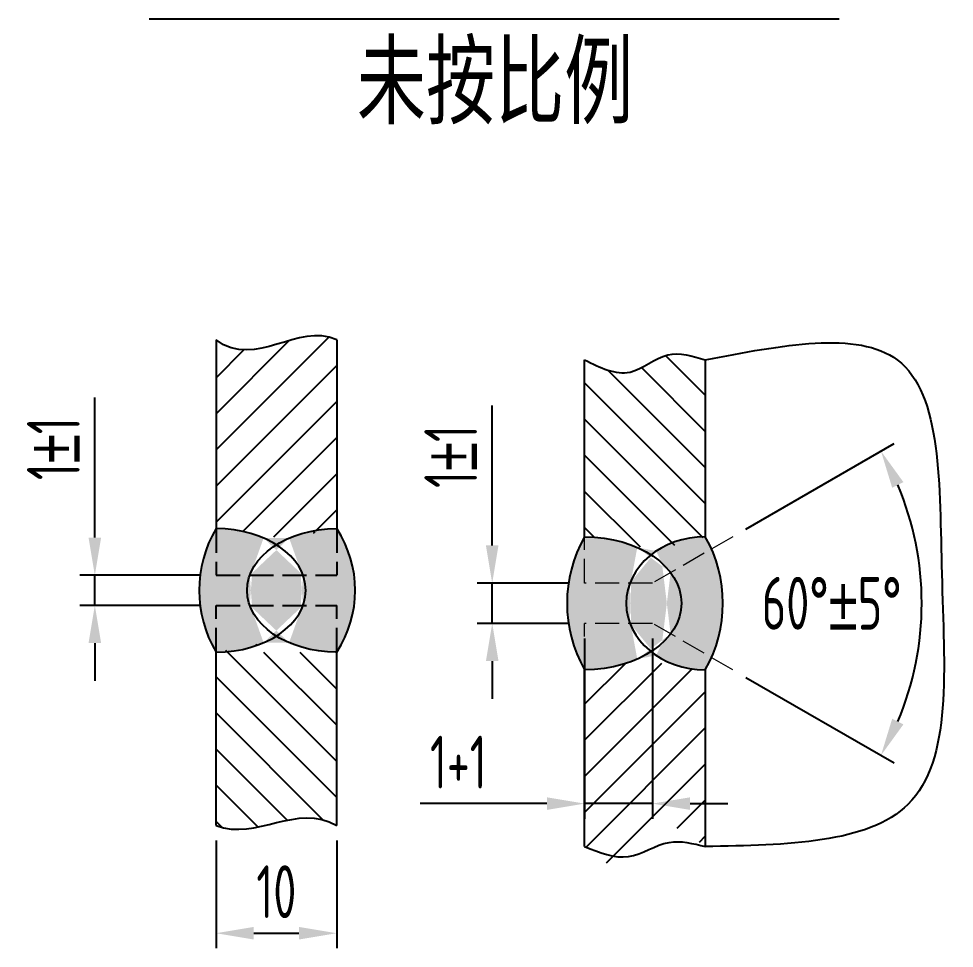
# Model space of a CAD drawing. Header units: millimetres. Extents: x 3203 to 14204, y 1871 to 9574.
# Drawn here: x 7595 to 8525, y 4876 to 5800 of the extents above; entities that cross this region are included whole.
import ezdxf
from ezdxf.enums import TextEntityAlignment as Align

# ---------------------------------------------------------------- set-up
doc = ezdxf.new("R2010")
doc.units = ezdxf.units.MM
doc.linetypes.add('ACAD_ISO02W100', pattern=[11, 8, -3])
doc.layers.add('图层2', color=3, linetype='Continuous')
doc.layers.add('粗实线', color=2, linetype='Continuous', lineweight=70)
doc.layers.add('虚线', color=6, linetype='ACAD_ISO02W100', lineweight=18)
doc.styles.add('HGCAD', font='gbenor.shx', dxfattribs={"width": 0.75, "bigfont": 'gbcbig.shx'})
doc.styles.get("Standard").update_dxf_attribs({"font": 'arial.ttf'})
doc.dimstyles.new('HGCAD$0', dxfattribs={"dimtxt": 3.5, "dimasz": 2.5, "dimexe": 1, "dimexo": 1, "dimgap": 1, "dimtad": 1, "dimdec": 1, "dimdsep": 46, "dimtxsty": 'HGCAD', "dimcen": 0, "dimclrd": 3, "dimclre": 3, "dimclrt": 6, "dimadec": 1, "dimazin": 0, "dimtfac": 1, "dimtdec": 1, "dimtmove": 0, "dimatfit": 1, "dimfxl": 0, "dimarcsym": 0})
doc.dimstyles.new('HGCAD$2', dxfattribs={"dimtxt": 3.5, "dimasz": 2.5, "dimexe": 1, "dimexo": 1, "dimgap": 1, "dimtad": 2, "dimtih": 1, "dimdec": 1, "dimdsep": 46, "dimtxsty": 'HGCAD', "dimcen": 0, "dimclrd": 3, "dimclre": 3, "dimclrt": 6, "dimadec": 0, "dimazin": 0, "dimtfac": 1, "dimtdec": 1, "dimtmove": 0, "dimatfit": 1, "dimfxl": 0, "dimarcsym": 0})

# ---------------------------------------------------------------- blocks, each defined once
blk = doc.blocks.new('*D113')
at = {"layer": 'Defpoints', "color": 0, "ltscale": 15, "transparency": 16777216}
for p in [(8304.866922186937, 5284.877136284833), (8224.866922186951, 5238.68911474967), (8224.866922186951, 5198.689114749663), (8488.123121495979, 5166.161798186072), (8304.866922186937, 5152.5010932145)]:
    blk.add_point(p, dxfattribs=at)
at = {"layer": '图层2', "color": 3, "lineweight": -2, "ltscale": 15, "transparency": 16777216}
for p, q in [((8317.857303243703, 5292.377136284833), (8465.182701873558, 5377.435494842251)), ((8317.857303243703, 5145.0010932145), (8465.182701873558, 5059.942734657082))]:
    blk.add_line(p, q, dxfattribs=at)
blk.add_arc((8190.225906035569, 5218.689114749666), 302.4927601851624, 337.1075088798669, 22.89249112013313, dxfattribs=at)
at = {"layer": '图层2', "color": 3, "ltscale": 15, "transparency": 16777216}
for points in [[(8463.29729202255, 5333.576285355254), (8474.48919935856, 5339.143260313175), (8452.192320816792, 5369.935494842251)], [(8474.48919935856, 5098.234969186157), (8463.29729202255, 5103.801944144078), (8452.192320816792, 5067.442734657082)]]:
    blk.add_solid(points, dxfattribs=at)
at = {"layer": '图层2', "color": 6, "ltscale": 15, "transparency": 16777216, "insert": (8403.143124882148, 5218.689114749663), "char_height": 52.5, "attachment_point": 5, "style": 'HGCAD', "bg_fill": 3, "box_fill_scale": 1.1, "bg_fill_color": 256, "bg_fill_true_color": 13158600, "bg_fill_transparency": 0}
blk.add_mtext('60°{\\Fgdt|c134;%%P}5%%D', dxfattribs=at)
blk = doc.blocks.new('*D114')
at = {"layer": 'Defpoints', "color": 0, "ltscale": 15, "transparency": 16777216}
for p in [(8065.581498988338, 5238.68911474967), (8157.510985690651, 5238.68911474967), (8157.510985690651, 5198.689114749663)]:
    blk.add_point(p, dxfattribs=at)
at = {"layer": '图层2', "color": 3, "lineweight": -2, "ltscale": 15, "transparency": 16777216}
for p, q in [((8065.581498988338, 5276.18911474967), (8065.581498988338, 5415.40786474967)), ((8142.510985690651, 5238.68911474967), (8050.581498988338, 5238.68911474967)), ((8065.581498988338, 5198.689114749663), (8065.581498988338, 5238.68911474967)), ((8142.510985690651, 5198.689114749663), (8050.581498988338, 5198.689114749663)), ((8065.581498988338, 5161.189114749663), (8065.581498988338, 5123.689114749663))]:
    blk.add_line(p, q, dxfattribs=at)
at = {"layer": '图层2', "color": 3, "ltscale": 15, "transparency": 16777216}
for points in [[(8059.331498988338, 5276.18911474967), (8071.831498988338, 5276.18911474967), (8065.581498988338, 5238.68911474967)], [(8059.331498988338, 5161.189114749663), (8071.831498988338, 5161.189114749663), (8065.581498988338, 5198.689114749663)]]:
    blk.add_solid(points, dxfattribs=at)
at = {"layer": '图层2', "color": 6, "ltscale": 15, "transparency": 16777216, "insert": (8024.331498988337, 5364.548489749666), "char_height": 52.5, "attachment_point": 5, "rotation": 90, "style": 'HGCAD', "bg_fill": 3, "box_fill_scale": 1.1, "bg_fill_color": 256, "bg_fill_true_color": 13158600, "bg_fill_transparency": 0}
blk.add_mtext('1{\\Fgdt|c134;%%P}1', dxfattribs=at)
blk = doc.blocks.new('*D115')
at = {"layer": 'Defpoints', "color": 0, "ltscale": 15, "transparency": 16777216}
for p in [(8157.510985690647, 5198.689114749661), (8224.866922186955, 5198.689114749661), (8224.866922186955, 5019.477873483131)]:
    blk.add_point(p, dxfattribs=at)
at = {"layer": '图层2', "color": 3, "lineweight": -2, "ltscale": 15, "transparency": 16777216}
for p, q in [((8157.510985690647, 5183.689114749661), (8157.510985690647, 5004.477873483131)), ((8224.866922186955, 5183.689114749661), (8224.866922186955, 5004.477873483131)), ((8120.010985690647, 5019.477873483131), (7993.953293382952, 5019.477873483131)), ((8224.866922186955, 5019.477873483131), (8157.510985690647, 5019.477873483131)), ((8262.366922186955, 5019.477873483131), (8299.866922186955, 5019.477873483131))]:
    blk.add_line(p, q, dxfattribs=at)
at = {"layer": '图层2', "color": 3, "ltscale": 15, "transparency": 16777216}
for points in [[(8120.010985690647, 5025.727873483131), (8120.010985690647, 5013.227873483131), (8157.510985690647, 5019.477873483131)], [(8262.366922186955, 5025.727873483131), (8262.366922186955, 5013.227873483131), (8224.866922186955, 5019.477873483131)]]:
    blk.add_solid(points, dxfattribs=at)
at = {"layer": '图层2', "color": 6, "ltscale": 15, "transparency": 16777216, "insert": (8031.922043382952, 5060.727873483131), "char_height": 52.5, "attachment_point": 5, "style": 'HGCAD', "bg_fill": 3, "box_fill_scale": 1.1, "bg_fill_color": 256, "bg_fill_true_color": 13158600, "bg_fill_transparency": 0}
blk.add_mtext('1+1', dxfattribs=at)
blk = doc.blocks.new('*D90')
at = {"layer": 'Defpoints', "color": 0, "ltscale": 15, "transparency": 16777216}
for p in [(7670.446346029483, 5246.503737066594), (7790.957863380014, 5246.503737066594), (7790.957863380014, 5216.503737066594)]:
    blk.add_point(p, dxfattribs=at)
at = {"layer": '图层2', "color": 3, "lineweight": -2, "ltscale": 15, "transparency": 16777216}
for p, q in [((7670.446346029483, 5284.003737066594), (7670.446346029483, 5423.222487066594)), ((7775.957863380014, 5246.503737066594), (7655.446346029483, 5246.503737066594)), ((7670.446346029483, 5216.503737066594), (7670.446346029483, 5246.503737066594)), ((7775.957863380014, 5216.503737066594), (7655.446346029483, 5216.503737066594)), ((7670.446346029483, 5179.003737066594), (7670.446346029483, 5141.503737066594))]:
    blk.add_line(p, q, dxfattribs=at)
at = {"layer": '图层2', "color": 3, "ltscale": 15, "transparency": 16777216}
for points in [[(7664.196346029483, 5284.003737066594), (7676.696346029483, 5284.003737066594), (7670.446346029483, 5246.503737066594)], [(7664.196346029483, 5179.003737066594), (7676.696346029483, 5179.003737066594), (7670.446346029483, 5216.503737066594)]]:
    blk.add_solid(points, dxfattribs=at)
at = {"layer": '图层2', "color": 6, "ltscale": 15, "transparency": 16777216, "insert": (7629.196346029482, 5372.36311206659), "char_height": 52.5, "attachment_point": 5, "rotation": 90, "style": 'HGCAD'}
blk.add_mtext('1{\\Fgdt|c134;%%P}1', dxfattribs=at)
blk = doc.blocks.new('*D104')
at = {"layer": 'Defpoints', "color": 0, "ltscale": 15, "transparency": 16777216}
for p in [(7790.95786338001, 4997.627615390269), (7910.957863380039, 4997.627615390247), (7910.957863380039, 4890.600704516921)]:
    blk.add_point(p, dxfattribs=at)
at = {"layer": '图层2', "color": 3, "lineweight": -2, "ltscale": 15, "transparency": 16777216}
for p, q in [((7790.95786338001, 4982.627615390269), (7790.95786338001, 4875.600704516921)), ((7910.957863380039, 4982.627615390247), (7910.957863380039, 4875.600704516921)), ((7828.45786338001, 4890.600704516921), (7873.457863380039, 4890.600704516921))]:
    blk.add_line(p, q, dxfattribs=at)
at = {"layer": '图层2', "color": 3, "ltscale": 15, "transparency": 16777216}
for points in [[(7828.45786338001, 4896.850704516921), (7828.45786338001, 4884.350704516921), (7790.95786338001, 4890.600704516921)], [(7873.457863380039, 4896.850704516921), (7873.457863380039, 4884.350704516921), (7910.957863380039, 4890.600704516921)]]:
    blk.add_solid(points, dxfattribs=at)
at = {"layer": '图层2', "color": 6, "ltscale": 15, "transparency": 16777216, "insert": (7850.957863380025, 4931.850704516921), "char_height": 52.5, "attachment_point": 5, "style": 'HGCAD', "bg_fill": 3, "box_fill_scale": 1.1, "bg_fill_color": 256, "bg_fill_true_color": 13158600, "bg_fill_transparency": 0}
blk.add_mtext('10', dxfattribs=at)

msp = doc.modelspace()

# ---------------------------------------------------------------- hatches: boundary and pattern name
at = {"layer": '图层2', "ltscale": 10}
h = msp.add_hatch(dxfattribs=at)
h.set_pattern_fill('ANSI31', color=256, scale=7.999999999999999, style=0)
h.set_pattern_definition([(45, (10533.84328395974, 2510.357195910041), (-17.9605122421383, 17.9605122421383), [])])
edge = h.paths.add_edge_path()
edge.add_spline(control_points=[(7910.957863380039, 5480.468630524618), (7871.809350837624, 5498.517612653301), (7831.383607108828, 5450.913118870962), (7790.957863380039, 5480.468630524618)], knot_values=[105.8869693002907, 105.8869693002907, 105.8869693002907, 105.8869693002907, 113.8869693002907, 113.8869693002907, 113.8869693002907, 113.8869693002907], degree=3, periodic=0)
edge.add_line((7790.957863380039, 5480.468630524618), (7790.957863380039, 5292.911612567554))
edge.add_ellipse((7790.957863380039, 5231.503737066592), major_axis=(89.18328409385866, -5.460720817804274e-15), ratio=0.6885581319962856, start_angle=407.71864295373535, end_angle=450, ccw=False)
edge.add_ellipse((7910.957863380039, 5231.503737066592), major_axis=(-89.18328409385866, -1.346401352016768e-12), ratio=0.6885581319962856, start_angle=-90, end_angle=-47.718642953736605, ccw=False)
edge.add_line((7910.95786337985, 5292.911612567546), (7910.957863379988, 5480.468630524632))
h = msp.add_hatch(dxfattribs=at)
h.set_pattern_fill('ANSI31', color=256, scale=7.999999999999999, angle=90, style=0)
h.set_pattern_definition([(135, (11945.18746356773, 1362.639561157714), (-17.96051224213831, -17.9605122421383), [])])
edge = h.paths.add_edge_path()
edge.add_spline(control_points=[(8277.510985690647, 5460.663693096165), (8264.74030391147, 5464.56568631138), (8238.034939217496, 5472.725325212999), (8201.816777373248, 5438.699043848039), (8172.886532847608, 5453.041247192927), (8157.510985690647, 5460.663693096165)], knot_values=[0, 0, 0, 0, 37.73426173204635, 78.90786399945651, 125.6124599093517, 125.6124599093517, 125.6124599093517, 125.6124599093517], degree=3, periodic=0)
edge.add_line((8157.510985690647, 5460.663693096158), (8157.510985690647, 5284.877136284824))
edge.add_ellipse((8157.510985690647, 5218.689114749661), major_axis=(96.2547476049367, 0), ratio=0.6876338381440585, start_angle=46.69477100969618, end_angle=90, ccw=False)
edge.add_ellipse((8277.510985690647, 5218.689114749661), major_axis=(-78.7017544882401, 0), ratio=0.8409980433798373, start_angle=270, end_angle=313.3052289903037, ccw=False)
edge.add_line((8277.510985690655, 5284.877136284831), (8277.510985690647, 5460.663693096165))
at = {"layer": '图层2'}
h = msp.add_hatch(color=256, dxfattribs=at)
h.set_gradient(color1=(0, 0, 255), color2=(194, 194, 255), one_color=1, tint=0.8799999952316284, name='CYLINDER')
edge = h.paths.add_edge_path()
edge.add_line((7790.957863380047, 5216.503737066585), (7824.476148238011, 5216.503737066585))
edge.add_ellipse((7910.957863380039, 5231.503737066592), major_axis=(-89.18328409385866, -1.346401352016768e-12), ratio=0.6885581319962856, start_angle=-14.138599211869007, end_angle=14.138599211866506, ccw=False)
edge.add_line((7824.476148238004, 5246.503737066585), (7790.957863380047, 5246.503737066592))
edge.add_line((7790.957863380047, 5246.503737066592), (7790.957863380039, 5292.911612567539))
edge.add_arc((7894.824288441267, 5231.503737066592), 120.661350185299, 149.4075846633004, 210.5924153366996)
edge.add_line((7790.957863380039, 5170.095861565645), (7790.957863380047, 5216.503737066585))
edge = h.paths.add_edge_path()
edge.add_ellipse((7790.957863380039, 5231.503737066592), major_axis=(89.18328409385866, -5.460720817804274e-15), ratio=0.6885581319962856, start_angle=270, end_angle=312.281357046264)
edge.add_ellipse((7910.957863380039, 5231.503737066592), major_axis=(-89.18328409385866, -1.346401352016768e-12), ratio=0.6885581319962856, start_angle=14.138599211866506, end_angle=47.71864295373467, ccw=False)
edge.add_line((7824.476148238004, 5216.503737066585), (7790.957863380039, 5216.503737066592))
edge.add_line((7790.957863380039, 5216.503737066592), (7790.957863380039, 5170.095861565631))
edge = h.paths.add_edge_path(flags=17)
edge.add_ellipse((7910.957863380039, 5231.503737066592), major_axis=(-89.18328409385866, -1.346401352016768e-12), ratio=0.6885581319962856, start_angle=14.13859921186649, end_angle=47.71864295373472)
edge.add_ellipse((7790.957863380039, 5231.503737066592), major_axis=(89.18328409385866, -5.460720817804274e-15), ratio=0.6885581319962856, start_angle=312.281357046264, end_angle=345.8614007881323)
edge.add_line((7877.439578522068, 5216.503737066592), (7824.476148238004, 5216.503737066592))
edge = h.paths.add_edge_path(flags=17)
edge.add_ellipse((7790.957863380039, 5231.503737066592), major_axis=(89.18328409385866, -5.460720817804274e-15), ratio=0.6885581319962856, start_angle=345.8614007881323, end_angle=374.1385992118678)
edge.add_line((7877.439578522075, 5246.503737066585), (7824.476148237996, 5246.503737066592))
edge.add_ellipse((7910.957863380039, 5231.503737066592), major_axis=(-89.18328409385866, -1.346401352016768e-12), ratio=0.6885581319962856, start_angle=-14.13859921186898, end_angle=14.13859921186649)
edge.add_line((7824.476148238011, 5216.503737066592), (7877.439578522075, 5216.503737066585))
edge = h.paths.add_edge_path(flags=17)
edge.add_ellipse((7790.957863380039, 5231.503737066592), major_axis=(89.18328409385866, -5.460720817804274e-15), ratio=0.6885581319962856, start_angle=312.2813570462641, end_angle=345.8614007881323, ccw=False)
edge.add_ellipse((7910.957863380039, 5231.503737066592), major_axis=(-89.18328409385866, -1.346401352016768e-12), ratio=0.6885581319962856, start_angle=47.71864295373472, end_angle=90)
edge.add_line((7910.957863380039, 5170.095861565631), (7910.957863380039, 5216.503737066592))
edge.add_line((7910.957863380039, 5216.503737066592), (7877.439578522082, 5216.503737066585))
edge = h.paths.add_edge_path()
edge.add_ellipse((7790.957863380039, 5231.503737066592), major_axis=(89.18328409385866, -5.460720817804274e-15), ratio=0.6885581319962856, start_angle=345.8614007881323, end_angle=374.1385992118677, ccw=False)
edge.add_line((7877.439578522068, 5216.503737066592), (7910.957863380039, 5216.503737066592))
edge.add_line((7910.957863380039, 5216.503737066592), (7910.957863380039, 5170.095861565973))
edge.add_arc((7817.395791970221, 5231.503737066767), 111.9142009756433, 326.7217879180046, 393.2782120819954)
edge.add_line((7910.957863380039, 5292.911612567561), (7910.957863380039, 5246.503737066592))
edge.add_line((7910.957863380039, 5246.503737066592), (7877.439578522075, 5246.503737066592))
edge = h.paths.add_edge_path(flags=17)
edge.add_ellipse((7910.957863380039, 5231.503737066592), major_axis=(-89.18328409385866, -1.346401352016768e-12), ratio=0.6885581319962856, start_angle=-90, end_angle=-47.71864295373656)
edge.add_ellipse((7790.957863380039, 5231.503737066592), major_axis=(89.18328409385866, -5.460720817804274e-15), ratio=0.6885581319962856, start_angle=374.1385992118677, end_angle=407.71864295373535, ccw=False)
edge.add_line((7877.439578522082, 5246.503737066592), (7910.957863380032, 5246.503737066592))
edge.add_line((7910.957863380032, 5246.503737066592), (7910.957863380047, 5292.911612567554))
edge = h.paths.add_edge_path(flags=17)
edge.add_ellipse((7910.957863380039, 5231.503737066592), major_axis=(-89.18328409385866, -1.346401352016768e-12), ratio=0.6885581319962856, start_angle=-47.71864295373656, end_angle=-14.13859921186898)
edge.add_line((7824.476148238004, 5246.503737066585), (7877.439578522075, 5246.503737066592))
edge.add_ellipse((7790.957863380039, 5231.503737066592), major_axis=(89.18328409385866, -5.460720817804274e-15), ratio=0.6885581319962856, start_angle=374.1385992118678, end_angle=407.7186429537354)
edge = h.paths.add_edge_path(flags=17)
edge.add_ellipse((7910.957863380039, 5231.503737066592), major_axis=(-89.18328409385866, -1.346401352016768e-12), ratio=0.6885581319962856, start_angle=-47.718642953736605, end_angle=-14.138599211869007, ccw=False)
edge.add_ellipse((7790.957863380039, 5231.503737066592), major_axis=(89.18328409385866, -5.460720817804274e-15), ratio=0.6885581319962856, start_angle=407.7186429537354, end_angle=450)
edge.add_line((7790.957863380039, 5292.911612567554), (7790.957863380039, 5246.503737066592))
edge.add_line((7790.957863380039, 5246.503737066592), (7824.476148238011, 5246.503737066592))
h = msp.add_hatch(color=256, dxfattribs=at)
h.set_gradient(color1=(0, 0, 255), color2=(194, 194, 255), one_color=1, tint=0.8799999952316284, name='CYLINDER')
edge = h.paths.add_edge_path()
edge.add_ellipse((8277.510985690647, 5218.689114749661), major_axis=(-78.7017544882401, 0), ratio=0.8409980433798373, start_angle=313.3052289903037, end_angle=342.4120462260057, ccw=False)
edge.add_ellipse((8157.510985690647, 5218.689114749661), major_axis=(96.2547476049367, 0), ratio=0.6876338381440585, start_angle=46.69477100969628, end_angle=90)
edge.add_line((8157.510985690647, 5284.877136284831), (8157.510985690647, 5238.689114749661))
edge.add_line((8157.510985690647, 5238.689114749668), (8202.488206191627, 5238.689114749668))
edge = h.paths.add_edge_path()
edge.add_line((8157.510985690647, 5198.689114749661), (8157.510985690647, 5152.501093214491))
edge.add_ellipse((8157.510985690647, 5218.689114749661), major_axis=(96.2547476049367, 0), ratio=0.6876338381440585, start_angle=-90, end_angle=-46.69477100969628)
edge.add_ellipse((8277.510985690647, 5218.689114749661), major_axis=(-78.7017544882401, 0), ratio=0.8409980433798373, start_angle=377.5879537739976, end_angle=406.6947710096963, ccw=False)
edge.add_line((8202.488206191641, 5198.689114749661), (8157.510985690647, 5198.689114749661))
edge = h.paths.add_edge_path()
edge.add_ellipse((8277.510985690647, 5218.689114749661), major_axis=(-78.7017544882401, 0), ratio=0.8409980433798373, start_angle=342.4120462260057, end_angle=377.5879537739976, ccw=False)
edge.add_line((8202.488206191634, 5238.689114749668), (8157.510985690655, 5238.689114749668))
edge.add_line((8157.510985690655, 5238.689114749661), (8157.510985690647, 5284.877136284817))
edge.add_arc((8273.918794344498, 5218.689114749661), 133.9090441692772, 150.3779822661278, 209.6220177338722)
edge.add_line((8157.510985690647, 5152.501093214512), (8157.510985690647, 5198.689114749661))
edge.add_line((8157.510985690647, 5198.689114749661), (8202.488206191641, 5198.689114749661))
edge = h.paths.add_edge_path()
edge.add_line((8224.866922186955, 5198.689114749661), (8242.972357342236, 5188.235936888963))
edge.add_ellipse((8157.510985690647, 5218.689114749661), major_axis=(96.2547476049367, 0), ratio=0.6876338381440585, start_angle=-27.39362792969597, end_angle=27.39362792969597)
edge.add_line((8242.972357342229, 5249.142292610366), (8224.86692218694, 5238.689114749668))
edge.add_line((8224.86692218694, 5238.689114749668), (8202.488206191634, 5238.689114749668))
edge.add_ellipse((8277.510985690647, 5218.689114749661), major_axis=(-78.7017544882401, 0), ratio=0.8409980433798373, start_angle=342.4120462260057, end_angle=377.5879537739976)
edge.add_line((8202.488206191634, 5198.689114749661), (8224.866922186955, 5198.689114749661))
edge = h.paths.add_edge_path()
edge.add_ellipse((8277.510985690647, 5218.689114749661), major_axis=(-78.7017544882401, 0), ratio=0.8409980433798373, start_angle=313.3052289903038, end_angle=342.4120462260057)
edge.add_line((8202.488206191627, 5238.689114749668), (8224.866922186955, 5238.689114749668))
edge.add_line((8224.866922186955, 5238.689114749661), (8242.972357342229, 5249.142292610359))
edge.add_ellipse((8157.510985690647, 5218.689114749661), major_axis=(96.2547476049367, 0), ratio=0.6876338381440585, start_angle=27.39362792969597, end_angle=46.69477100969628)
edge = h.paths.add_edge_path()
edge.add_ellipse((8277.510985690647, 5218.689114749661), major_axis=(-78.7017544882401, 0), ratio=0.8409980433798373, start_angle=377.5879537739976, end_angle=406.6947710096963)
edge.add_ellipse((8157.510985690647, 5218.689114749661), major_axis=(96.2547476049367, 0), ratio=0.6876338381440585, start_angle=-46.69477100969628, end_angle=-27.39362792969597)
edge.add_line((8242.972357342229, 5188.235936888963), (8224.866922186955, 5198.689114749661))
edge.add_line((8224.866922186955, 5198.689114749661), (8202.488206191641, 5198.689114749661))
edge = h.paths.add_edge_path()
edge.add_ellipse((8157.510985690647, 5218.689114749661), major_axis=(96.2547476049367, 0), ratio=0.6876338381440585, start_angle=-46.6947710096963, end_angle=-27.39362792969598, ccw=False)
edge.add_ellipse((8277.510985690647, 5218.689114749661), major_axis=(-78.7017544882401, 0), ratio=0.8409980433798373, start_angle=406.6947710096963, end_angle=450)
edge.add_arc((8161.103177036819, 5218.689114749661), 133.9090441692771, 330.3779822661215, 336.2427280982614)
edge.add_line((8283.664816433315, 5164.742134678734), (8242.972357342236, 5188.235936888956))
edge = h.paths.add_edge_path()
edge.add_ellipse((8157.510985690647, 5218.689114749661), major_axis=(96.2547476049367, 0), ratio=0.6876338381440585, start_angle=-27.39362792969598, end_angle=27.39362792969598, ccw=False)
edge.add_line((8242.972357342229, 5188.235936888963), (8283.664816433315, 5164.742134678734))
edge.add_arc((8161.103177036819, 5218.689114749661), 133.9090441692771, 336.2427280982599, 383.7572719017394)
edge.add_line((8283.664816433315, 5272.636094820595), (8242.972357342229, 5249.142292610366))
edge = h.paths.add_edge_path()
edge.add_arc((8161.103177036812, 5218.689114749675), 133.9090441692771, 23.75727190173385, 29.62201773387422)
edge.add_ellipse((8277.510985690647, 5218.689114749661), major_axis=(-78.7017544882401, 0), ratio=0.8409980433798373, start_angle=270, end_angle=313.3052289903038)
edge.add_ellipse((8157.510985690647, 5218.689114749661), major_axis=(96.2547476049367, 0), ratio=0.6876338381440585, start_angle=27.39362792969598, end_angle=46.69477100969618, ccw=False)
edge.add_line((8242.972357342229, 5249.142292610366), (8283.664816433315, 5272.636094820595))
at = {"layer": '图层2', "ltscale": 10}
h = msp.add_hatch(dxfattribs=at)
h.set_pattern_fill('ANSI31', color=256, scale=7.999999999999999, angle=90, style=0)
h.set_pattern_definition([(135, (10533.84328395974, 2510.357195910041), (-17.96051224213831, -17.9605122421383), [])])
edge = h.paths.add_edge_path()
edge.add_ellipse((7910.957863380039, 5231.503737066592), major_axis=(-89.18328409385866, -1.346401352016768e-12), ratio=0.6885581319962856, start_angle=47.71864295373467, end_angle=90, ccw=False)
edge.add_ellipse((7790.957863380039, 5231.503737066592), major_axis=(89.18328409385866, -5.460720817804274e-15), ratio=0.6885581319962856, start_angle=270, end_angle=312.2813570462641, ccw=False)
edge.add_line((7790.957863380032, 5170.095861565631), (7790.957863380039, 4997.627615390262))
edge.add_spline(control_points=[(7790.95786338001, 4997.627615390269), (7831.196283704876, 4982.253148973436), (7871.434704029683, 5020.93020505497), (7910.95786338001, 4997.627615390269)], knot_values=[0, 0, 0, 0, 8, 8, 8, 8], degree=3, periodic=0)
edge.add_line((7910.957863380039, 4997.627615390255), (7910.957863380039, 5170.095861565631))
h = msp.add_hatch(dxfattribs=at)
h.set_pattern_fill('ANSI31', color=256, scale=7.999999999999999, style=0)
h.set_pattern_definition([(45, (11945.18746356773, 1362.639561157714), (-17.9605122421383, 17.9605122421383), [])])
h.paths.add_polyline_path([(8161.338983834159, 5152.553455711033), (8159.417576780948, 5152.527173130318), (8159.215833249289, 5152.521217897953), (8158.36347427291, 5152.506124576594), (8157.510985690647, 5152.501093214505), (8157.510985690647, 4976.714536403171), (8158.063417646574, 4976.268103871767), (8158.615817736883, 4975.821845302165), (8159.168154095945, 4975.375934656167), (8159.72039485815, 4974.930545895582), (8160.272508157852, 4974.485852982212), (8160.824462129463, 4974.042029877859), (8161.376224907353, 4973.59925054431), (8161.927764625876, 4973.157688943404), (8162.479049419429, 4972.717519036913), (8163.03004742239, 4972.278914786646), (8163.58072676914, 4971.842050154413), (8164.131055594056, 4971.407099102009), (8164.681002031508, 4970.974235591257), (8165.230534215878, 4970.543633583944), (8165.779620281557, 4970.115467041858), (8166.3282283629, 4969.68990992683), (8166.876326594303, 4969.267136200662), (8167.423883110145, 4968.847319825134), (8167.9708660448, 4968.43063476207), (8168.517243532651, 4968.017254973256), (8169.062983708061, 4967.60735442051), (8169.608054705428, 4967.201107065634), (8170.15242465912, 4966.798686870428), (8170.69606170352, 4966.400267796682), (8171.238933972998, 4966.006023806225), (8171.781009601944, 4965.616128860838), (8172.322256724734, 4965.23075692233), (8172.862643475737, 4964.850081952518), (8173.402137989337, 4964.474277913188), (8173.940708399923, 4964.103518766151), (8174.478322841858, 4963.7379784732), (8175.014949449525, 4963.37783099616), (8175.550556357308, 4963.02325029681), (8176.085111699582, 4962.674410336967), (8176.618583610731, 4962.331485078434), (8177.150940225116, 4961.994648483003), (8177.682149677128, 4961.664074512486), (8178.212180101151, 4961.339937128691), (8178.740999631553, 4961.022410293412), (8179.268576402725, 4960.711667968459), (8179.794878549028, 4960.407884115626), (8180.319874204839, 4960.11123269673), (8180.843531504577, 4959.821887673559), (8181.365818582575, 4959.540023007921), (8181.886703573238, 4959.265812661626), (8182.406154610921, 4958.999430596468), (8182.92413983002, 4958.741050774257), (8183.440627364906, 4958.490847156794), (8183.955585349968, 4958.248993705882), (8184.468981919568, 4958.015664383322), (8184.980785208098, 4957.791033150916), (8185.490963349932, 4957.575273970473), (8185.99948447944, 4957.368560803803), (8186.50631673102, 4957.171067612686), (8187.011428239033, 4956.982968358945), (8187.51478713787, 4956.804437004375), (8188.016361561893, 4956.635647510779), (8188.516119645499, 4956.476773839964), (8189.014029523065, 4956.327989953727), (8189.510059328952, 4956.189469813882), (8190.00417719755, 4956.061387382226), (8190.496351263244, 4955.943916620552), (8190.986549660402, 4955.837231490677), (8191.474740523407, 4955.741505954404), (8191.960891986642, 4955.656913973526), (8192.44497218447, 4955.583629509852), (8192.926949251281, 4955.521826525186), (8193.406791321459, 4955.471678981336), (8193.884466529378, 4955.433360840096), (8194.359943009402, 4955.407046063276), (8194.833188895935, 4955.39290861267), (8195.304172323331, 4955.391122450088), (8195.772861425981, 4955.401861537332), (8196.239224338262, 4955.425299836203), (8196.703229194563, 4955.46161130851), (8197.16484412924, 4955.510969916049), (8197.624037276697, 4955.573549620629), (8198.080776771296, 4955.649524384051), (8198.535030747405, 4955.739068168125), (8198.986767339431, 4955.842354934637), (8199.435954681734, 4955.959558645405), (8199.88256090869, 4956.090853262223), (8200.326554154677, 4956.236412746901), (8200.767902554106, 4956.39641106124), (8201.206574241316, 4956.571022166998), (8201.642552596893, 4956.760336115531), (8202.075880555478, 4956.964115190287), (8202.506615590877, 4957.18204165524), (8202.934815176943, 4957.413797774348), (8203.360536787533, 4957.6590658116), (8203.783837896486, 4957.917528030939), (8204.204775977623, 4958.18886669636), (8204.623408504782, 4958.472764071816), (8205.039792951806, 4958.76890242127), (8205.453986792554, 4959.076964008706), (8205.866047500842, 4959.396631098087), (8206.276032550513, 4959.72758595338), (8206.683999415434, 4960.069510838559), (8207.090005569398, 4960.422088017582), (8207.494108486278, 4960.784999754429), (8207.896365639912, 4961.15792831306), (8208.296834504114, 4961.540555957446), (8208.695572552764, 4961.932564951563), (8209.092637259657, 4962.333637559368), (8209.488086098672, 4962.743456044835), (8209.881976543618, 4963.161702671929), (8210.274366068354, 4963.588059704631), (8210.665312146708, 4964.022209406899), (8211.054872252525, 4964.463834042701), (8211.443103859658, 4964.912615876008), (8211.83006444192, 4965.368237170795), (8212.215811473163, 4965.830380191019), (8212.600402427232, 4966.298727200654), (8212.983894777955, 4966.772960463673), (8213.366345999179, 4967.252762244036), (8213.747813564745, 4967.737814805721), (8214.128354948492, 4968.227800412689), (8214.508027624242, 4968.722401328912), (8214.886889065861, 4969.221299818364), (8215.264996747186, 4969.724178144996), (8215.64240814204, 4970.230718572802), (8216.019180724265, 4970.740603365728), (8216.395371967714, 4971.253514787761), (8216.771039346217, 4971.769135102852), (8217.146240333603, 4972.287146574981), (8217.52103240373, 4972.807231468116), (8217.895473030438, 4973.329072046221), (8218.26961968756, 4973.85235057327), (8218.643529848936, 4974.376749313229), (8219.017260988387, 4974.901950530064), (8219.390870579786, 4975.427636487748), (8219.764416096948, 4975.953489450247), (8220.137955013726, 4976.479191681534), (8220.511544803949, 4977.004425445568), (8220.885242941467, 4977.528873006329), (8221.25910690012, 4978.052216627777), (8221.633194153734, 4978.574138573891), (8222.007562176155, 4979.094321108623), (8222.382268441228, 4979.612446495968), (8222.757370422782, 4980.128196999864), (8223.132925594675, 4980.641254884296), (8223.508991430723, 4981.15130241324), (8223.885625404784, 4981.658021850639), (8224.262884990689, 4982.161095460488), (8224.64082766228, 4982.660205506745), (8225.019510893397, 4983.155034253385), (8225.398992157874, 4983.645263964365), (8225.779328929557, 4984.130576903652), (8226.160578682275, 4984.610655335233), (8226.54279888988, 4985.085181523067), (8226.926047026214, 4985.553837731113), (8227.31038056511, 4986.016306223359), (8227.695856980403, 4986.472269263748), (8228.082533745945, 4986.921409116276), (8228.47046833555, 4987.363408044894), (8228.859718223086, 4987.797948313582), (8229.250340882381, 4988.2247121863), (8229.642393787273, 4988.643381927013), (8230.035934411599, 4989.053639799702), (8230.431020229216, 4989.455168068325), (8230.827708713949, 4989.847648996856), (8231.226057339618, 4990.230764849268), (8231.626123580105, 4990.604197889526), (8232.027964909224, 4990.96763038159), (8232.431638800806, 4991.32074458944), (8232.83720272871, 4991.663222777042), (8233.244714166778, 4991.994747208355), (8233.654230588834, 4992.315000147366), (8234.06580946873, 4992.623663858027), (8234.47950828028, 4992.920420604318), (8234.895384497357, 4993.204952650198), (8235.313495593784, 4993.476942259647), (8235.733899043398, 4993.736071696618), (8236.15665232005, 4993.982023225097), (8236.581812897564, 4994.214479109043), (8237.009438249805, 4994.433121612423), (8237.43958585058, 4994.637632999209), (8237.872313173748, 4994.827695533375), (8238.307677693147, 4995.002991478879), (8238.745736882613, 4995.163203099695), (8239.186544647286, 4995.308032482648), (8239.630103624511, 4995.437466489555), (8240.076378047508, 4995.551705303656), (8240.52533122106, 4995.650954265391), (8240.976926449961, 4995.73541871522), (8241.431127038986, 4995.805303993566), (8241.887896292943, 4995.860815440883), (8242.347197516609, 4995.90215839761), (8242.808994014753, 4995.9295382042), (8243.27324909219, 4995.943160201085), (8243.73992605369, 4995.943229728709), (8244.208988204044, 4995.929952127521), (8244.680398848044, 4995.903532737964), (8245.154121290461, 4995.864176900479), (8245.630118836116, 4995.812089955511), (8246.108354789756, 4995.747477243498), (8246.588792456181, 4995.670544104894), (8247.071395140198, 4995.581495880124), (8247.556126146561, 4995.480537909654), (8248.042948780077, 4995.367875533917), (8248.531826345532, 4995.243714093343), (8249.022722147716, 4995.108258928394), (8249.5155994914, 4994.961715379508), (8250.01042168139, 4994.804288787131), (8250.507152022457, 4994.636184491701), (8251.0057538194, 4994.457607833658), (8251.506190376995, 4994.268764153454), (8252.008425000035, 4994.069858791521), (8252.512420993311, 4993.86109708832), (8253.018141661594, 4993.642684384282), (8253.52555030969, 4993.414826019853), (8254.03461024237, 4993.177727335471), (8254.545284764432, 4992.931593671583), (8255.057537180668, 4992.676630368642), (8255.571330795849, 4992.413042767072), (8256.086628914765, 4992.141036207333), (8256.603394842217, 4991.860816029857), (8257.121591882975, 4991.572587575105), (8257.641183341837, 4991.2765561835), (8258.162132523581, 4990.972927195489), (8258.684402732992, 4990.661905951525), (8259.207957274875, 4990.343697792046), (8259.732759453995, 4990.018508057492), (8260.258772575164, 4989.686542088308), (8260.785959943145, 4989.34800522494), (8261.314284862723, 4989.003102807834), (8261.843710638712, 4988.652040177421), (8262.374200575874, 4988.295022674156), (8262.905717979009, 4987.932255638483), (8263.438226152894, 4987.563944410835), (8263.971688402313, 4987.190294331664), (8264.50606803208, 4986.811510741409), (8265.041328346944, 4986.427798980516), (8265.577432651718, 4986.039364389431), (8266.11434425118, 4985.646412308586), (8266.652026450129, 4985.249148078434), (8267.190442553327, 4984.84777703942), (8267.72955586558, 4984.442504531977), (8268.269329691668, 4984.033535896564), (8268.809727336373, 4983.621076473606), (8269.350712104502, 4983.205331603564), (8269.892247300826, 4982.786506626868), (8270.434296230122, 4982.364806883965), (8270.976822197203, 4981.940437715293), (8271.519788506832, 4981.513604461314), (8272.063158463809, 4981.08451246245), (8272.606895372925, 4980.653367059156), (8273.15096253895, 4980.22037359187), (8273.695323266684, 4979.785737401045), (8274.239940860904, 4979.349663827114), (8274.784778626408, 4978.91235821052), (8275.329799867968, 4978.474025891705), (8275.874967890404, 4978.034872211119), (8276.420245998457, 4977.595102509211), (8276.965597496956, 4977.15492212641), (8277.510985690647, 4976.714536403171), (8277.510985690647, 5152.501093214498), (8276.278793190102, 5152.506124576594), (8275.04678802275, 5152.521217897953), (8273.815157493298, 5152.546370883891), (8272.584088849499, 5152.581579710353), (8271.353769253683, 5152.626839024448), (8270.1243857543, 5152.682141945301), (8268.896125257479, 5152.747480065063), (8267.669174498622, 5152.822843450234), (8266.443720014007, 5152.90822064313), (8265.219948112417, 5153.003598663654), (8263.998044846854, 5153.108963011258), (8262.778195986202, 5153.224297667144), (8261.560586987025, 5153.349585096705), (8260.34540296535, 5153.484806252203), (8259.132828668522, 5153.629940575625), (8257.923048447125, 5153.784966001851), (8256.716246226975, 5153.949858962009), (8255.512605481095, 5154.124594387005), (8254.312309201907, 5154.30914571141), (8253.115539873323, 5154.503484877427), (8251.922479443076, 5154.707582339219), (8250.733309295012, 5154.921407067344), (8249.54821022153, 5155.144926553523), (8248.367362396084, 5155.378106815548), (8247.190945345827, 5155.620912402457), (8246.019137924266, 5155.87330639995), (8244.852118284105, 5156.135250435935), (8243.690063850145, 5156.406704686455), (8242.53315129232, 5156.687627881645), (8241.38155649883, 5156.977977312094), (8240.235454549407, 5157.277708835263), (8239.095019688682, 5157.586776882261), (8237.960425299707, 5157.90513446472), (8236.83184387761, 5158.23273318198), (8235.709447003339, 5158.569523228409), (8234.593405317579, 5158.915453401012), (8233.483888494846, 5159.270471107182), (8232.381065217645, 5159.634522372744), (8231.285103150853, 5160.007551850093), (8230.196168916225, 5160.38950282666), (8229.114428067054, 5160.780317233523), (8228.040045062995, 5161.179935654221), (8226.973183245098, 5161.588297333812), (8225.91400481091, 5162.005340188083), (8224.8626707899, 5162.431000813009), (8223.819341018896, 5162.865214494374), (8222.784174117833, 5163.307915217632), (8221.75732746563, 5163.759035677929), (8220.73895717626, 5164.218507290334), (8219.729218074992, 5164.686260200262), (8218.728263674913, 5165.162223294126), (8217.736246153514, 5165.646324210113), (8216.753316329608, 5166.138489349181), (8216.371111050013, 5166.334815876853), (8214.721686848088, 5165.461138161565), (8211.597975247327, 5163.938717113841), (8208.38868532761, 5162.502924052027), (8205.098894939552, 5161.156030738308), (8201.733809303752, 5159.90016827398), (8198.2987527762, 5158.737323728503), (8194.799160423061, 5157.669336994968), (8191.240569420812, 5156.697897879199), (8187.628610296464, 5155.824543425999), (8183.968998017239, 5155.050655487135), (8180.267522949513, 5154.377458535189), (8176.530041696153, 5153.806017725739), (8172.762467829421, 5153.337237212323), (8168.970762536583, 5152.971858715853), (8165.160925185903, 5152.710460350896)])

# ---------------------------------------------------------------- linework, layer by layer
at = {"ltscale": 10}
for p, q in [((7724.39255591019, 5799.917332794215), (8410.70387039065, 5799.917332794215)), ((8157.510985690647, 5284.877136284831), (8157.510985690647, 5460.663693096165)), ((8277.510985690647, 5460.663693096165), (8277.510985690647, 5284.877136284831)), ((8157.510985690647, 4976.714536403164), (8157.510985690647, 5152.501093214498)), ((8277.510985690647, 5152.501093214498), (8277.510985690647, 4976.714536403164))]:
    msp.add_line(p, q, dxfattribs=at)
for p, q in [((7790.957863380039, 5480.468630524618), (7790.957863380039, 5292.911612567546)), ((7910.957863379988, 5480.468630524647), (7910.95786337985, 5292.911612567852)), ((7790.957863380039, 4997.627615390255), (7790.957863380039, 5170.095861565624)), ((7910.957863380039, 4997.627615390247), (7910.957863380039, 5170.095861565973))]:
    msp.add_line(p, q)
for centre, radius, start, end in [((7894.824288441267, 5231.503737066592), 120.6613501853001, 149.3966402515362, 210.6033597484638), ((7817.395791970221, 5231.503737066774), 111.9142009756429, 326.7217879178049, 33.27821208219513)]:
    msp.add_arc(centre, radius, start, end)
for centre, start, end in [((8273.918794344498, 5218.689114749661), 150.377982266147, 209.622017733853), ((8161.103177036819, 5218.689114749661), 330.377982266147, 29.62201773385299)]:
    msp.add_arc(centre, 133.9090441692772, start, end, dxfattribs=at)
msp.add_ellipse((7790.957863380039, 5231.503737066592), major_axis=(89.18328409385866, -5.460720817804274e-15), ratio=0.6885581319962856, start_param=4.71238898038469, end_param=7.853981633974483)
at = {"extrusion": (0, 0, -1)}
msp.add_ellipse((7910.957863380039, 5231.503737066592), major_axis=(-89.18328409385866, -1.346401352016768e-12), ratio=0.6885581319962856, start_param=4.71238898038469, end_param=7.853981633974483, dxfattribs=at)
at = {"ltscale": 10, "extrusion": (0, 0, -1)}
msp.add_ellipse((8157.510985690647, 5218.689114749661), major_axis=(96.2547476049367, 0), ratio=0.6876338381440585, start_param=4.71238898038469, end_param=7.853981633974483, dxfattribs=at)
at = {"ltscale": 10}
msp.add_ellipse((8277.510985690647, 5218.689114749661), major_axis=(-78.7017544882401, 0), ratio=0.8409980433798373, start_param=4.71238898038469, end_param=7.853981633974483, dxfattribs=at)
at = {"layer": '图层2'}
for points in [[(7910.957863380039, 5480.468630524618), (7871.809350837624, 5498.517612653301), (7831.383607108828, 5450.913118870962), (7790.957863380039, 5480.468630524618)], [(7790.95786338001, 4997.627615390269), (7831.196283704876, 4982.253148973436), (7871.434704029683, 5020.93020505497), (7910.95786338001, 4997.627615390269)]]:
    msp.add_open_spline(points, degree=3, dxfattribs=at)
at = {"layer": '图层2', "ltscale": 10}
for points in [[(8157.510985690647, 5460.663693096165), (8202.623002922415, 5448.57133268195), (8240.103069121416, 5465.615691320319), (8277.510985690647, 5460.663693096165)], [(8157.510985690647, 4976.714536403164), (8201.20311344016, 4966.900631964749), (8241.440988309505, 4980.908165146193), (8277.510985690647, 4976.714536403164)]]:
    msp.add_spline(points, degree=3, dxfattribs=at)
at = {"layer": '粗实线', "linetype": 'ACAD_ISO02W100', "lineweight": -2, "ltscale": 3}
for p, q in [((7790.957863380039, 5292.911612567546), (7790.957863380039, 5246.503737066592)), ((7910.957863380039, 5292.911612567554), (7910.957863380039, 5246.503737066592)), ((7790.957863380039, 5246.503737066592), (7910.957863380039, 5246.503737066592)), ((7790.957863380039, 5170.095861565624), (7790.957863380039, 5216.503737066592)), ((7790.957863380039, 5216.503737066592), (7910.957863380039, 5216.503737066592)), ((7910.957863380039, 5170.095861565995), (7910.957863380039, 5216.503737066592))]:
    msp.add_line(p, q, dxfattribs=at)
at = {"layer": '虚线', "color": 2, "ltscale": 3}
for p, q in [((8157.510985690647, 5238.689114749668), (8157.510985690647, 5284.877136284831)), ((8304.866922186933, 5284.877136284831), (8224.866922186948, 5238.689114749668)), ((8224.866922186955, 5238.689114749661), (8157.510985690647, 5238.689114749668)), ((8157.510985690647, 5152.501093214498), (8157.510985690647, 5198.689114749661)), ((8224.866922186955, 5198.689114749661), (8157.510985690647, 5198.689114749661)), ((8304.866922186933, 5152.501093214498), (8224.866922186948, 5198.689114749661))]:
    msp.add_line(p, q, dxfattribs=at)

# ---------------------------------------------------------------- texts
at = {"layer": '图层2', "color": 6, "width": 0.7}
msp.add_text('未按比例', height=72, dxfattribs=at).set_placement((8068.488163741798, 5738.861886167182), align=Align.MIDDLE_CENTER)

# ---------------------------------------------------------------- dimensions: what is measured, and where the dimension line sits
at = {"layer": '图层2', "ltscale": 15}
dim = msp.add_linear_dim(base=(7670.446346029483, 5246.503737066594), p1=(7790.95786338001, 5216.503737066592), p2=(7790.95786338001, 5246.503737066592), angle=90, text='1{\\Fgdt|c134;%%P}1', dimstyle='HGCAD$0', override={"dimscale": 15, "dimdec": 0, "dimtxsty": 'HGCAD', "dimadec": 0}, dxfattribs=at)
dim.commit()
dim.dimension.update_dxf_attribs({"geometry": '*D90', "text_midpoint": (7629.196346029482, 5372.36311206659)})

# ---------------------------------------------------------------- next in the draw order: dimensions: what is measured, and where the dimension line sits
dim = msp.add_linear_dim(base=(8065.581498988338, 5238.68911474967), p1=(8157.510985690647, 5198.689114749661), p2=(8157.510985690647, 5238.689114749668), angle=90, text='1{\\Fgdt|c134;%%P}1', dimstyle='HGCAD$0', override={"dimscale": 15, "dimdec": 0, "dimadec": 0, "dimtfill": 1, "dimarcsym": 1}, dxfattribs=at)
dim.commit()
dim.dimension.update_dxf_attribs({"geometry": '*D114', "text_midpoint": (8024.331498988337, 5364.548489749666)})
dim = msp.add_angular_dim_2l(base=(8488.123121495979, 5166.161798186072), line1=((8304.866922186933, 5152.501093214498), (8224.866922186948, 5198.689114749661)), line2=((8304.866922186933, 5284.877136284831), (8224.866922186948, 5238.689114749668)), text='<>{\\Fgdt|c134;%%P}5%%D', dimstyle='HGCAD$2', override={"dimscale": 15, "dimtad": 2, "dimtih": 1, "dimdec": 0, "dimtfill": 1, "dimarcsym": 1}, dxfattribs=at)
dim.commit()
dim.dimension.update_dxf_attribs({"geometry": '*D113', "text_midpoint": (8403.143124882148, 5218.689114749666)})
dim = msp.add_linear_dim(base=(7910.957863380039, 4890.600704516921), p1=(7790.95786338001, 4997.627615390269), p2=(7910.957863380039, 4997.627615390247), text='10', dimstyle='HGCAD$0', override={"dimscale": 15, "dimdec": 0, "dimadec": 0, "dimtfill": 1, "dimarcsym": 1}, dxfattribs=at)
dim.commit()
dim.dimension.update_dxf_attribs({"geometry": '*D104', "text_midpoint": (7850.957863380025, 4931.850704516921)})

# ---------------------------------------------------------------- next in the draw order: dimensions: what is measured, and where the dimension line sits
dim = msp.add_linear_dim(base=(8224.866922186955, 5019.477873483131), p1=(8157.510985690647, 5198.689114749661), p2=(8224.866922186955, 5198.689114749661), text='1+1', dimstyle='HGCAD$0', override={"dimscale": 15, "dimdec": 0, "dimadec": 0, "dimtfill": 1, "dimarcsym": 1}, dxfattribs=at)
dim.commit()
dim.dimension.update_dxf_attribs({"geometry": '*D115', "text_midpoint": (8031.922043382952, 5019.477873483131), "dimtype": 160})

# ---------------------------------------------------------------- next in the draw order: linework, layer by layer
msp.add_spline([(8277.510985690647, 5460.663693096165), (8468.38253486101, 5460.663693096165), (8512.626160392427, 5247.945824172009), (8479.004567691021, 5018.67384224098), (8277.510985690647, 4976.714536403164)], degree=3, dxfattribs=at)

doc.saveas('drawing.dxf')
